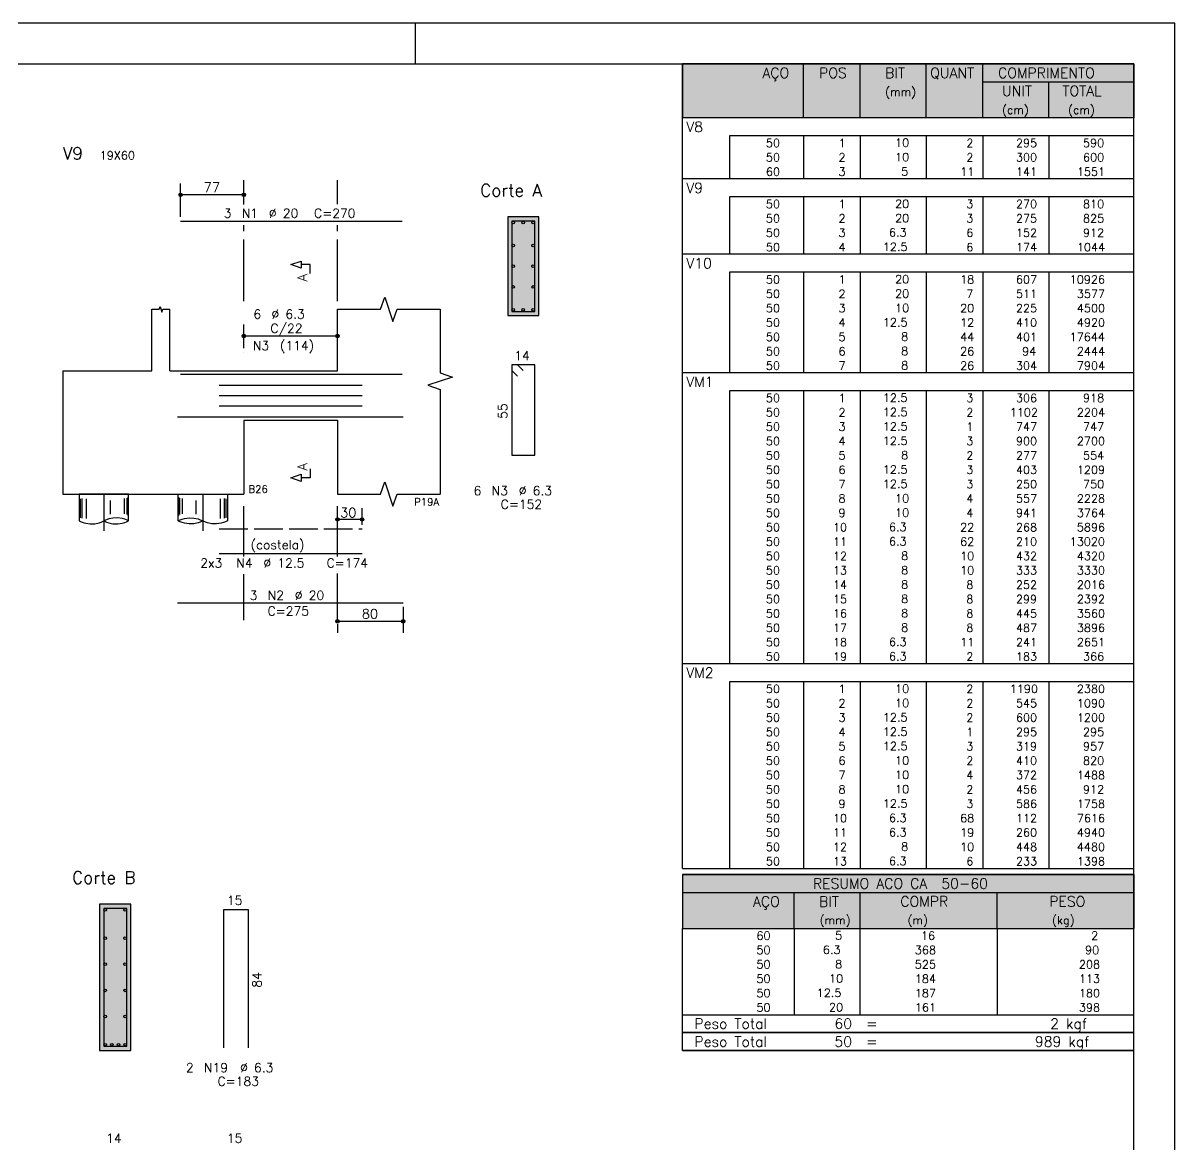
# Model space of a CAD drawing. Extents: x 0 to 84.1, y 0 to 59.4.
# Drawn here: x 56.04 to 84.1, y 32.07 to 59.4 of the extents above; entities that cross this region are included whole.
import ezdxf

# ---------------------------------------------------------------- set-up
doc = ezdxf.new("R2010")
doc.units = 0
doc.header["$MEASUREMENT"] = 0
doc.linetypes.add('ESTILO_TQS_0001', pattern=[0.85, 0.7, -0.15])
doc.linetypes.add('ESTILO_TQS_0003', pattern=[2.05, 1.5, -0.2, 0.15, -0.2])
for name, color, linetype in [('1', 1, 'CONTINUOUS'), ('18', 4, 'CONTINUOUS'), ('2', 2, 'CONTINUOUS'), ('25', 1, 'CONTINUOUS'), ('26', 3, 'CONTINUOUS'), ('3', 3, 'CONTINUOUS'), ('51', 7, 'CONTINUOUS'), ('57', 7, 'CONTINUOUS'), ('6', 6, 'CONTINUOUS')]:
    doc.layers.add(name, color=color, linetype=linetype)
doc.styles.get("Standard").update_dxf_attribs({"font": 'ROMANS.SHX'})

msp = doc.modelspace()

# ---------------------------------------------------------------- linework, layer by layer
at = {"layer": '1', "linetype": 'Continuous'}
for points in [[(72.1, 58.402502), (83.1, 58.402502), (83.1, 57.090002), (72.1, 57.090002), (72.1, 58.402502)], [(72.1, 37.340006), (83.1, 37.340006), (83.1, 38.652506), (72.1, 38.652506), (72.1, 37.340006)]]:
    msp.add_lwpolyline(points, dxfattribs=at)
for points in [[(72.1, 58.402502), (83.1, 58.402502), (83.1, 57.090002)], [(72.1, 58.402502), (83.1, 57.090002), (72.1, 57.090002)], [(72.1, 58.402502), (72.1, 57.090002), (72.1, 58.402502)], [(72.1, 37.340006), (83.1, 37.340006), (83.1, 38.652506)], [(72.1, 37.340006), (83.1, 38.652506), (72.1, 38.652506)], [(72.1, 37.340006), (72.1, 38.652506), (72.1, 37.340006)]]:
    msp.add_solid(points, dxfattribs=at)
at = {"layer": '18', "linetype": 'ESTILO_TQS_0003'}
for p, q in [((61.41677, 54.977185), (61.41677, 55.57517)), ((63.69777, 54.989876), (63.69777, 55.57517)), ((61.41677, 52.62517), (61.41677, 54.52217)), ((63.69777, 52.62517), (63.69777, 54.52217)), ((58.00677, 47.92517), (58.00677, 47.02517)), ((60.41677, 47.92517), (60.41677, 47.02517)), ((61.41677, 46.399626), (61.41677, 47.62517)), ((63.69777, 46.399626), (63.69777, 47.62517)), ((61.41677, 44.85145), (61.41677, 45.969111)), ((63.69777, 44.85145), (63.69777, 45.992226))]:
    msp.add_line(p, q, dxfattribs=at)
at = {"layer": '18', "linetype": 'Continuous'}
for p, q in [((59.87677, 54.67517), (59.87677, 55.4921)), ((61.41677, 55.2141), (59.87677, 55.2141)), ((61.41677, 55.2141), (61.41677, 55.2141)), ((59.87677, 54.57517), (59.87677, 54.57517)), ((61.41677, 51.47517), (61.41677, 52.05317)), ((61.41677, 51.77517), (63.69777, 51.77517)), ((59.87677, 50.84517), (65.27677, 50.84517)), ((60.81677, 50.57787), (64.29717, 50.57787)), ((60.81677, 50.32517), (64.29717, 50.32517)), ((60.81677, 50.07247), (64.29717, 50.07247)), ((59.79677, 49.80517), (65.29677, 49.80517)), ((64.29717, 47.17517), (64.29717, 47.583742)), ((64.29717, 47.305742), (63.69777, 47.305742)), ((63.69777, 47.305742), (63.69777, 47.305742)), ((64.29717, 47.07517), (64.29717, 47.07517)), ((65.29677, 45.27517), (65.29677, 45.27517)), ((65.29677, 45.17517), (65.29677, 44.546035)), ((63.69777, 44.85145), (63.69777, 44.85145)), ((63.69777, 44.824035), (65.29677, 44.824035)), ((63.69777, 44.75145), (63.69777, 44.546035))]:
    msp.add_line(p, q, dxfattribs=at)
for points in [[(67.943845, 54.57517), (67.943845, 52.37517), (68.503845, 52.37517), (68.503845, 54.57517), (67.943845, 54.57517)], [(58.00244, 37.83065), (58.00244, 34.47065), (58.56244, 34.47065), (58.56244, 37.83065), (58.00244, 37.83065)]]:
    msp.add_lwpolyline(points, dxfattribs=at)
for centre, radius in [((59.87677, 55.2141), 0.041625), ((59.87677, 55.2141), 0.02075), ((61.41677, 55.2141), 0.041625), ((61.41677, 55.2141), 0.02075), ((61.41677, 51.77517), 0.041625), ((61.41677, 51.77517), 0.02075), ((63.69777, 51.77517), 0.041625), ((63.69777, 51.77517), 0.02075), ((63.69777, 47.305742), 0.041625), ((63.69777, 47.305742), 0.02075), ((64.29717, 47.305742), 0.041625), ((64.29717, 47.305742), 0.02075), ((63.69777, 44.824035), 0.041625), ((63.69777, 44.824035), 0.02075), ((65.29677, 44.824035), 0.041625), ((65.29677, 44.824035), 0.02075)]:
    msp.add_circle(centre, radius, dxfattribs=at)
at = {"layer": '2', "linetype": 'Continuous'}
for p, q in [((84.1, 59.4), (0, 59.4)), ((65.6, 58.4), (65.6, 59.4)), ((84.1, 0), (84.1, 59.4)), ((72.1, 58.402502), (72.1, 57.090002)), ((83.1, 58.402502), (72.1, 58.402502)), ((75.05, 57.090002), (75.05, 58.402502)), ((76.43, 57.090002), (76.43, 58.402502)), ((78.04, 57.090002), (78.04, 58.402502)), ((79.42, 57.090002), (79.42, 58.402502)), ((83.1, 57.090002), (83.1, 58.402502)), ((79.42, 57.965002), (83.1, 57.965002)), ((81.03, 57.090002), (81.03, 57.965002)), ((83.1, 57.090002), (72.1, 57.090002)), ((72.1, 56.652502), (72.1, 57.090002)), ((83.1, 57.090002), (72.1, 57.090002)), ((83.1, 56.652502), (83.1, 57.090002)), ((72.1, 56.302502), (72.1, 56.652502)), ((83.1, 56.652502), (73.25, 56.652502)), ((73.25, 56.652502), (73.25, 56.302502)), ((75.05, 56.652502), (75.05, 56.302502)), ((76.43, 56.652502), (76.43, 56.302502)), ((78.04, 56.652502), (78.04, 56.302502)), ((79.42, 56.652502), (79.42, 56.302502)), ((81.03, 56.652502), (81.03, 56.302502)), ((83.1, 56.302502), (83.1, 56.652502)), ((72.1, 55.952502), (72.1, 56.302502)), ((73.25, 56.302502), (73.25, 55.952502)), ((75.05, 56.302502), (75.05, 55.952502)), ((76.43, 56.302502), (76.43, 55.952502)), ((78.04, 56.302502), (78.04, 55.952502)), ((79.42, 56.302502), (79.42, 55.952502)), ((81.03, 56.302502), (81.03, 55.952502)), ((83.1, 55.952502), (83.1, 56.302502)), ((72.1, 55.602502), (72.1, 55.952502)), ((73.25, 55.952502), (73.25, 55.602502)), ((75.05, 55.952502), (75.05, 55.602502)), ((76.43, 55.952502), (76.43, 55.602502)), ((78.04, 55.952502), (78.04, 55.602502)), ((79.42, 55.952502), (79.42, 55.602502)), ((81.03, 55.952502), (81.03, 55.602502)), ((83.1, 55.602502), (83.1, 55.952502)), ((72.1, 55.165002), (72.1, 55.602502)), ((83.1, 55.602502), (72.1, 55.602502)), ((83.1, 55.165002), (83.1, 55.602502)), ((72.1, 54.815002), (72.1, 55.165002)), ((83.1, 55.165002), (73.25, 55.165002)), ((73.25, 55.165002), (73.25, 54.815002)), ((75.05, 55.165002), (75.05, 54.815002)), ((76.43, 55.165002), (76.43, 54.815002)), ((78.04, 55.165002), (78.04, 54.815002)), ((79.42, 55.165002), (79.42, 54.815002)), ((81.03, 55.165002), (81.03, 54.815002)), ((83.1, 54.815002), (83.1, 55.165002)), ((72.1, 54.465003), (72.1, 54.815002)), ((73.25, 54.815002), (73.25, 54.465003)), ((75.05, 54.815002), (75.05, 54.465003)), ((76.43, 54.815002), (76.43, 54.465003)), ((78.04, 54.815002), (78.04, 54.465003)), ((79.42, 54.815002), (79.42, 54.465003)), ((81.03, 54.815002), (81.03, 54.465003)), ((83.1, 54.465003), (83.1, 54.815002)), ((72.1, 54.115003), (72.1, 54.465003)), ((73.25, 54.465003), (73.25, 54.115003)), ((75.05, 54.465003), (75.05, 54.115003)), ((76.43, 54.465003), (76.43, 54.115003)), ((78.04, 54.465003), (78.04, 54.115003)), ((79.42, 54.465003), (79.42, 54.115003)), ((81.03, 54.465003), (81.03, 54.115003)), ((83.1, 54.115003), (83.1, 54.465003)), ((72.1, 53.765003), (72.1, 54.115003)), ((73.25, 54.115003), (73.25, 53.765003)), ((75.05, 54.115003), (75.05, 53.765003)), ((76.43, 54.115003), (76.43, 53.765003)), ((78.04, 54.115003), (78.04, 53.765003)), ((79.42, 54.115003), (79.42, 53.765003)), ((81.03, 54.115003), (81.03, 53.765003)), ((83.1, 53.765003), (83.1, 54.115003)), ((72.1, 53.327503), (72.1, 53.765003)), ((83.1, 53.765003), (72.1, 53.765003)), ((83.1, 53.327503), (83.1, 53.765003)), ((72.1, 52.977503), (72.1, 53.327503)), ((83.1, 53.327503), (73.25, 53.327503)), ((73.25, 53.327503), (73.25, 52.977503)), ((75.05, 53.327503), (75.05, 52.977503)), ((76.43, 53.327503), (76.43, 52.977503)), ((78.04, 53.327503), (78.04, 52.977503)), ((79.42, 53.327503), (79.42, 52.977503)), ((81.03, 53.327503), (81.03, 52.977503)), ((83.1, 52.977503), (83.1, 53.327503)), ((72.1, 52.627503), (72.1, 52.977503)), ((73.25, 52.977503), (73.25, 52.627503)), ((75.05, 52.977503), (75.05, 52.627503)), ((76.43, 52.977503), (76.43, 52.627503)), ((78.04, 52.977503), (78.04, 52.627503)), ((79.42, 52.977503), (79.42, 52.627503)), ((81.03, 52.977503), (81.03, 52.627503)), ((83.1, 52.627503), (83.1, 52.977503)), ((72.1, 52.277503), (72.1, 52.627503)), ((73.25, 52.627503), (73.25, 52.277503)), ((75.05, 52.627503), (75.05, 52.277503)), ((76.43, 52.627503), (76.43, 52.277503)), ((78.04, 52.627503), (78.04, 52.277503)), ((79.42, 52.627503), (79.42, 52.277503)), ((81.03, 52.627503), (81.03, 52.277503)), ((83.1, 52.277503), (83.1, 52.627503)), ((72.1, 51.927503), (72.1, 52.277503)), ((73.25, 52.277503), (73.25, 51.927503)), ((75.05, 52.277503), (75.05, 51.927503)), ((76.43, 52.277503), (76.43, 51.927503)), ((78.04, 52.277503), (78.04, 51.927503)), ((79.42, 52.277503), (79.42, 51.927503)), ((81.03, 52.277503), (81.03, 51.927503)), ((83.1, 51.927503), (83.1, 52.277503)), ((72.1, 51.577503), (72.1, 51.927503)), ((73.25, 51.927503), (73.25, 51.577503)), ((75.05, 51.927503), (75.05, 51.577503)), ((76.43, 51.927503), (76.43, 51.577503)), ((78.04, 51.927503), (78.04, 51.577503)), ((79.42, 51.927503), (79.42, 51.577503)), ((81.03, 51.927503), (81.03, 51.577503)), ((83.1, 51.577503), (83.1, 51.927503)), ((72.1, 51.227503), (72.1, 51.577503)), ((73.25, 51.577503), (73.25, 51.227503)), ((75.05, 51.577503), (75.05, 51.227503)), ((76.43, 51.577503), (76.43, 51.227503)), ((78.04, 51.577503), (78.04, 51.227503)), ((79.42, 51.577503), (79.42, 51.227503)), ((81.03, 51.577503), (81.03, 51.227503)), ((83.1, 51.227503), (83.1, 51.577503)), ((72.1, 50.877503), (72.1, 51.227503)), ((73.25, 51.227503), (73.25, 50.877503)), ((75.05, 51.227503), (75.05, 50.877503)), ((76.43, 51.227503), (76.43, 50.877503)), ((78.04, 51.227503), (78.04, 50.877503)), ((79.42, 51.227503), (79.42, 50.877503)), ((81.03, 51.227503), (81.03, 50.877503)), ((83.1, 50.877503), (83.1, 51.227503)), ((72.1, 50.440003), (72.1, 50.877503)), ((83.1, 50.877503), (72.1, 50.877503)), ((83.1, 50.440003), (83.1, 50.877503)), ((72.1, 50.090004), (72.1, 50.440003)), ((83.1, 50.440003), (73.25, 50.440003)), ((73.25, 50.440003), (73.25, 50.090004)), ((75.05, 50.440003), (75.05, 50.090004)), ((76.43, 50.440003), (76.43, 50.090004)), ((78.04, 50.440003), (78.04, 50.090004)), ((79.42, 50.440003), (79.42, 50.090004)), ((81.03, 50.440003), (81.03, 50.090004)), ((83.1, 50.090004), (83.1, 50.440003)), ((72.1, 49.740004), (72.1, 50.090004)), ((73.25, 50.090004), (73.25, 49.740004)), ((75.05, 50.090004), (75.05, 49.740004)), ((76.43, 50.090004), (76.43, 49.740004)), ((78.04, 50.090004), (78.04, 49.740004)), ((79.42, 50.090004), (79.42, 49.740004)), ((81.03, 50.090004), (81.03, 49.740004)), ((83.1, 49.740004), (83.1, 50.090004)), ((72.1, 49.390004), (72.1, 49.740004)), ((73.25, 49.740004), (73.25, 49.390004)), ((75.05, 49.740004), (75.05, 49.390004)), ((76.43, 49.740004), (76.43, 49.390004)), ((78.04, 49.740004), (78.04, 49.390004)), ((79.42, 49.740004), (79.42, 49.390004)), ((81.03, 49.740004), (81.03, 49.390004)), ((83.1, 49.390004), (83.1, 49.740004)), ((72.1, 49.040004), (72.1, 49.390004)), ((73.25, 49.390004), (73.25, 49.040004)), ((75.05, 49.390004), (75.05, 49.040004)), ((76.43, 49.390004), (76.43, 49.040004)), ((78.04, 49.390004), (78.04, 49.040004)), ((79.42, 49.390004), (79.42, 49.040004)), ((81.03, 49.390004), (81.03, 49.040004)), ((83.1, 49.040004), (83.1, 49.390004)), ((72.1, 48.690004), (72.1, 49.040004)), ((73.25, 49.040004), (73.25, 48.690004)), ((75.05, 49.040004), (75.05, 48.690004)), ((76.43, 49.040004), (76.43, 48.690004)), ((78.04, 49.040004), (78.04, 48.690004)), ((79.42, 49.040004), (79.42, 48.690004)), ((81.03, 49.040004), (81.03, 48.690004)), ((83.1, 48.690004), (83.1, 49.040004)), ((72.1, 48.340004), (72.1, 48.690004)), ((73.25, 48.690004), (73.25, 48.340004)), ((75.05, 48.690004), (75.05, 48.340004)), ((76.43, 48.690004), (76.43, 48.340004)), ((78.04, 48.690004), (78.04, 48.340004)), ((79.42, 48.690004), (79.42, 48.340004)), ((81.03, 48.690004), (81.03, 48.340004)), ((83.1, 48.340004), (83.1, 48.690004)), ((72.1, 47.990004), (72.1, 48.340004)), ((73.25, 48.340004), (73.25, 47.990004)), ((75.05, 48.340004), (75.05, 47.990004)), ((76.43, 48.340004), (76.43, 47.990004)), ((78.04, 48.340004), (78.04, 47.990004)), ((79.42, 48.340004), (79.42, 47.990004)), ((81.03, 48.340004), (81.03, 47.990004)), ((83.1, 47.990004), (83.1, 48.340004)), ((72.1, 47.640004), (72.1, 47.990004)), ((73.25, 47.990004), (73.25, 47.640004)), ((75.05, 47.990004), (75.05, 47.640004)), ((76.43, 47.990004), (76.43, 47.640004)), ((78.04, 47.990004), (78.04, 47.640004)), ((79.42, 47.990004), (79.42, 47.640004)), ((81.03, 47.990004), (81.03, 47.640004)), ((83.1, 47.640004), (83.1, 47.990004)), ((72.1, 47.290004), (72.1, 47.640004)), ((73.25, 47.640004), (73.25, 47.290004)), ((75.05, 47.640004), (75.05, 47.290004)), ((76.43, 47.640004), (76.43, 47.290004)), ((78.04, 47.640004), (78.04, 47.290004)), ((79.42, 47.640004), (79.42, 47.290004)), ((81.03, 47.640004), (81.03, 47.290004)), ((83.1, 47.290004), (83.1, 47.640004)), ((72.1, 46.940004), (72.1, 47.290004)), ((73.25, 47.290004), (73.25, 46.940004)), ((75.05, 47.290004), (75.05, 46.940004)), ((76.43, 47.290004), (76.43, 46.940004)), ((78.04, 47.290004), (78.04, 46.940004)), ((79.42, 47.290004), (79.42, 46.940004)), ((81.03, 47.290004), (81.03, 46.940004)), ((83.1, 46.940004), (83.1, 47.290004)), ((72.1, 46.590004), (72.1, 46.940004)), ((73.25, 46.940004), (73.25, 46.590004)), ((75.05, 46.940004), (75.05, 46.590004)), ((76.43, 46.940004), (76.43, 46.590004)), ((78.04, 46.940004), (78.04, 46.590004)), ((79.42, 46.940004), (79.42, 46.590004)), ((81.03, 46.940004), (81.03, 46.590004)), ((83.1, 46.590004), (83.1, 46.940004)), ((72.1, 46.240005), (72.1, 46.590004)), ((73.25, 46.590004), (73.25, 46.240005)), ((75.05, 46.590004), (75.05, 46.240005)), ((76.43, 46.590004), (76.43, 46.240005)), ((78.04, 46.590004), (78.04, 46.240005)), ((79.42, 46.590004), (79.42, 46.240005)), ((81.03, 46.590004), (81.03, 46.240005)), ((83.1, 46.240005), (83.1, 46.590004)), ((72.1, 45.890005), (72.1, 46.240005)), ((73.25, 46.240005), (73.25, 45.890005)), ((75.05, 46.240005), (75.05, 45.890005)), ((76.43, 46.240005), (76.43, 45.890005)), ((78.04, 46.240005), (78.04, 45.890005)), ((79.42, 46.240005), (79.42, 45.890005)), ((81.03, 46.240005), (81.03, 45.890005)), ((83.1, 45.890005), (83.1, 46.240005)), ((72.1, 45.540005), (72.1, 45.890005)), ((73.25, 45.890005), (73.25, 45.540005)), ((75.05, 45.890005), (75.05, 45.540005)), ((76.43, 45.890005), (76.43, 45.540005)), ((78.04, 45.890005), (78.04, 45.540005)), ((79.42, 45.890005), (79.42, 45.540005)), ((81.03, 45.890005), (81.03, 45.540005)), ((83.1, 45.540005), (83.1, 45.890005)), ((72.1, 45.190005), (72.1, 45.540005)), ((73.25, 45.540005), (73.25, 45.190005)), ((75.05, 45.540005), (75.05, 45.190005)), ((76.43, 45.540005), (76.43, 45.190005)), ((78.04, 45.540005), (78.04, 45.190005)), ((79.42, 45.540005), (79.42, 45.190005)), ((81.03, 45.540005), (81.03, 45.190005)), ((83.1, 45.190005), (83.1, 45.540005)), ((72.1, 44.840005), (72.1, 45.190005)), ((73.25, 45.190005), (73.25, 44.840005)), ((75.05, 45.190005), (75.05, 44.840005)), ((76.43, 45.190005), (76.43, 44.840005)), ((78.04, 45.190005), (78.04, 44.840005)), ((79.42, 45.190005), (79.42, 44.840005)), ((81.03, 45.190005), (81.03, 44.840005)), ((83.1, 44.840005), (83.1, 45.190005)), ((72.1, 44.490005), (72.1, 44.840005)), ((73.25, 44.840005), (73.25, 44.490005)), ((75.05, 44.840005), (75.05, 44.490005)), ((76.43, 44.840005), (76.43, 44.490005)), ((78.04, 44.840005), (78.04, 44.490005)), ((79.42, 44.840005), (79.42, 44.490005)), ((81.03, 44.840005), (81.03, 44.490005)), ((83.1, 44.490005), (83.1, 44.840005)), ((72.1, 44.140005), (72.1, 44.490005)), ((73.25, 44.490005), (73.25, 44.140005)), ((75.05, 44.490005), (75.05, 44.140005)), ((76.43, 44.490005), (76.43, 44.140005)), ((78.04, 44.490005), (78.04, 44.140005)), ((79.42, 44.490005), (79.42, 44.140005)), ((81.03, 44.490005), (81.03, 44.140005)), ((83.1, 44.140005), (83.1, 44.490005)), ((72.1, 43.790005), (72.1, 44.140005)), ((73.25, 44.140005), (73.25, 43.790005)), ((75.05, 44.140005), (75.05, 43.790005)), ((76.43, 44.140005), (76.43, 43.790005)), ((78.04, 44.140005), (78.04, 43.790005)), ((79.42, 44.140005), (79.42, 43.790005)), ((81.03, 44.140005), (81.03, 43.790005)), ((83.1, 43.790005), (83.1, 44.140005)), ((72.1, 43.352505), (72.1, 43.790005)), ((83.1, 43.790005), (72.1, 43.790005)), ((83.1, 43.352505), (83.1, 43.790005)), ((72.1, 43.002505), (72.1, 43.352505)), ((83.1, 43.352505), (73.25, 43.352505)), ((73.25, 43.352505), (73.25, 43.002505)), ((75.05, 43.352505), (75.05, 43.002505)), ((76.43, 43.352505), (76.43, 43.002505)), ((78.04, 43.352505), (78.04, 43.002505)), ((79.42, 43.352505), (79.42, 43.002505)), ((81.03, 43.352505), (81.03, 43.002505)), ((83.1, 43.002505), (83.1, 43.352505)), ((72.1, 42.652505), (72.1, 43.002505)), ((73.25, 43.002505), (73.25, 42.652505)), ((75.05, 43.002505), (75.05, 42.652505)), ((76.43, 43.002505), (76.43, 42.652505)), ((78.04, 43.002505), (78.04, 42.652505)), ((79.42, 43.002505), (79.42, 42.652505)), ((81.03, 43.002505), (81.03, 42.652505)), ((83.1, 42.652505), (83.1, 43.002505)), ((72.1, 42.302506), (72.1, 42.652505)), ((73.25, 42.652505), (73.25, 42.302506)), ((75.05, 42.652505), (75.05, 42.302506)), ((76.43, 42.652505), (76.43, 42.302506)), ((78.04, 42.652505), (78.04, 42.302506)), ((79.42, 42.652505), (79.42, 42.302506)), ((81.03, 42.652505), (81.03, 42.302506)), ((83.1, 42.302506), (83.1, 42.652505)), ((72.1, 41.952506), (72.1, 42.302506)), ((73.25, 42.302506), (73.25, 41.952506)), ((75.05, 42.302506), (75.05, 41.952506)), ((76.43, 42.302506), (76.43, 41.952506)), ((78.04, 42.302506), (78.04, 41.952506)), ((79.42, 42.302506), (79.42, 41.952506)), ((81.03, 42.302506), (81.03, 41.952506)), ((83.1, 41.952506), (83.1, 42.302506)), ((72.1, 41.602506), (72.1, 41.952506)), ((73.25, 41.952506), (73.25, 41.602506)), ((75.05, 41.952506), (75.05, 41.602506)), ((76.43, 41.952506), (76.43, 41.602506)), ((78.04, 41.952506), (78.04, 41.602506)), ((79.42, 41.952506), (79.42, 41.602506)), ((81.03, 41.952506), (81.03, 41.602506)), ((83.1, 41.602506), (83.1, 41.952506)), ((72.1, 41.252506), (72.1, 41.602506)), ((73.25, 41.602506), (73.25, 41.252506)), ((75.05, 41.602506), (75.05, 41.252506)), ((76.43, 41.602506), (76.43, 41.252506)), ((78.04, 41.602506), (78.04, 41.252506)), ((79.42, 41.602506), (79.42, 41.252506)), ((81.03, 41.602506), (81.03, 41.252506)), ((83.1, 41.252506), (83.1, 41.602506)), ((72.1, 40.902506), (72.1, 41.252506)), ((73.25, 41.252506), (73.25, 40.902506)), ((75.05, 41.252506), (75.05, 40.902506)), ((76.43, 41.252506), (76.43, 40.902506)), ((78.04, 41.252506), (78.04, 40.902506)), ((79.42, 41.252506), (79.42, 40.902506)), ((81.03, 41.252506), (81.03, 40.902506)), ((83.1, 40.902506), (83.1, 41.252506)), ((72.1, 40.552506), (72.1, 40.902506)), ((73.25, 40.902506), (73.25, 40.552506)), ((75.05, 40.902506), (75.05, 40.552506)), ((76.43, 40.902506), (76.43, 40.552506)), ((78.04, 40.902506), (78.04, 40.552506)), ((79.42, 40.902506), (79.42, 40.552506)), ((81.03, 40.902506), (81.03, 40.552506)), ((83.1, 40.552506), (83.1, 40.902506)), ((72.1, 40.202506), (72.1, 40.552506)), ((73.25, 40.552506), (73.25, 40.202506)), ((75.05, 40.552506), (75.05, 40.202506)), ((76.43, 40.552506), (76.43, 40.202506)), ((78.04, 40.552506), (78.04, 40.202506)), ((79.42, 40.552506), (79.42, 40.202506)), ((81.03, 40.552506), (81.03, 40.202506)), ((83.1, 40.202506), (83.1, 40.552506)), ((72.1, 39.852506), (72.1, 40.202506)), ((73.25, 40.202506), (73.25, 39.852506)), ((75.05, 40.202506), (75.05, 39.852506)), ((76.43, 40.202506), (76.43, 39.852506)), ((78.04, 40.202506), (78.04, 39.852506)), ((79.42, 40.202506), (79.42, 39.852506)), ((81.03, 40.202506), (81.03, 39.852506)), ((83.1, 39.852506), (83.1, 40.202506)), ((72.1, 39.502506), (72.1, 39.852506)), ((73.25, 39.852506), (73.25, 39.502506)), ((75.05, 39.852506), (75.05, 39.502506)), ((76.43, 39.852506), (76.43, 39.502506)), ((78.04, 39.852506), (78.04, 39.502506)), ((79.42, 39.852506), (79.42, 39.502506)), ((81.03, 39.852506), (81.03, 39.502506)), ((83.1, 39.502506), (83.1, 39.852506)), ((72.1, 39.152506), (72.1, 39.502506)), ((73.25, 39.502506), (73.25, 39.152506)), ((75.05, 39.502506), (75.05, 39.152506)), ((76.43, 39.502506), (76.43, 39.152506)), ((78.04, 39.502506), (78.04, 39.152506)), ((79.42, 39.502506), (79.42, 39.152506)), ((81.03, 39.502506), (81.03, 39.152506)), ((83.1, 39.152506), (83.1, 39.502506)), ((72.1, 38.802506), (72.1, 39.152506)), ((73.25, 39.152506), (73.25, 38.802506)), ((75.05, 39.152506), (75.05, 38.802506)), ((76.43, 39.152506), (76.43, 38.802506)), ((78.04, 39.152506), (78.04, 38.802506)), ((79.42, 39.152506), (79.42, 38.802506)), ((81.03, 39.152506), (81.03, 38.802506)), ((83.1, 38.802506), (83.1, 39.152506)), ((72.1, 38.802506), (83.1, 38.802506)), ((72.1, 38.652506), (72.1, 37.340006)), ((72.1, 38.652506), (83.1, 38.652506)), ((83.1, 38.652506), (83.1, 37.340006)), ((72.1, 38.215006), (83.1, 38.215006)), ((74.82, 37.340006), (74.82, 38.215006)), ((76.43, 37.340006), (76.43, 38.215006)), ((79.765, 37.340006), (79.765, 38.215006)), ((72.1, 37.340006), (83.1, 37.340006)), ((72.1, 36.990006), (72.1, 37.340006)), ((74.82, 37.340006), (74.82, 36.990007)), ((76.43, 36.990006), (76.43, 37.340006)), ((79.765, 37.340006), (79.765, 36.990006)), ((83.1, 36.990006), (83.1, 37.340006)), ((72.1, 36.640006), (72.1, 36.990006)), ((74.82, 36.990006), (74.82, 36.640006)), ((76.43, 36.640006), (76.43, 36.990006)), ((79.765, 36.990006), (79.765, 36.640006)), ((83.1, 36.640006), (83.1, 36.990006)), ((72.1, 36.290005), (72.1, 36.640006)), ((74.82, 36.640006), (74.82, 36.290006)), ((76.43, 36.290005), (76.43, 36.640006)), ((79.765, 36.640006), (79.765, 36.290005)), ((83.1, 36.290005), (83.1, 36.640006)), ((72.1, 35.940005), (72.1, 36.290005)), ((74.82, 36.290005), (74.82, 35.940005)), ((76.43, 35.940005), (76.43, 36.290005)), ((79.765, 36.290005), (79.765, 35.940005)), ((83.1, 35.940005), (83.1, 36.290005)), ((72.1, 35.590005), (72.1, 35.940005)), ((74.82, 35.940005), (74.82, 35.590005)), ((76.43, 35.590005), (76.43, 35.940005)), ((79.765, 35.940005), (79.765, 35.590005)), ((83.1, 35.590005), (83.1, 35.940005)), ((72.1, 35.240004), (72.1, 35.590005)), ((74.82, 35.590005), (74.82, 35.240005)), ((76.43, 35.240004), (76.43, 35.590005)), ((79.765, 35.590005), (79.765, 35.240004)), ((83.1, 35.240004), (83.1, 35.590005)), ((72.1, 35.240004), (83.1, 35.240004)), ((72.1, 34.802504), (72.1, 35.240004)), ((72.1, 35.240004), (83.1, 35.240004)), ((83.1, 34.802504), (83.1, 35.240004)), ((83.1, 34.802504), (72.1, 34.802504)), ((72.1, 34.365004), (72.1, 34.802504)), ((72.1, 34.802504), (83.1, 34.802504)), ((83.1, 34.365004), (83.1, 34.802504)), ((83.1, 34.365004), (72.1, 34.365004)), ((72.1, 34.365004), (83.1, 34.365004))]:
    msp.add_line(p, q, dxfattribs=at)
for centre in [(67.980845, 54.53817), (68.223845, 54.53817), (68.466845, 54.53817), (67.980845, 53.98057), (68.466845, 53.98057), (67.980845, 53.47517), (68.466845, 53.47517), (67.980845, 52.96977), (68.466845, 52.96977), (67.980845, 52.41217), (68.223845, 52.41217), (68.466845, 52.41217), (58.03944, 37.79365), (58.52544, 37.79365), (58.03944, 37.10513), (58.52544, 37.10513), (58.03944, 36.46881), (58.52544, 36.46881), (58.03944, 35.83249), (58.52544, 35.83249), (58.03944, 35.19617), (58.52544, 35.19617), (58.03944, 34.50765), (58.20144, 34.50765), (58.36344, 34.50765), (58.52544, 34.50765)]:
    msp.add_circle(centre, 0.032, dxfattribs=at)
at = {"layer": '25', "linetype": 'Continuous'}
for p, q in [((63.69777, 51.77517), (63.69777, 51.77517)), ((61.41677, 51.37517), (61.41677, 51.37517))]:
    msp.add_line(p, q, dxfattribs=at)
at = {"layer": '26', "linetype": 'Continuous'}
for p, q in [((59.87677, 54.57517), (65.27677, 54.57517)), ((68.083845, 51.07517), (67.943845, 51.07517)), ((67.943845, 51.07517), (67.943845, 48.87517)), ((68.503845, 51.07517), (67.943845, 51.07517)), ((67.943845, 51.07517), (67.943845, 50.93517)), ((68.223845, 50.93517), (68.083845, 51.07517)), ((68.503845, 48.87517), (68.503845, 51.07517)), ((67.943845, 50.93517), (68.083845, 50.79517)), ((67.943845, 48.87517), (68.503845, 48.87517)), ((60.81677, 46.47517), (64.29717, 46.47517)), ((59.79677, 45.27517), (65.29677, 45.27517)), ((60.932382, 34.43365), (60.932382, 37.80625)), ((60.932382, 37.80625), (61.517582, 37.80625)), ((61.517582, 37.80625), (61.517582, 34.43365))]:
    msp.add_line(p, q, dxfattribs=at)
at = {"layer": '26', "linetype": 'ESTILO_TQS_0001'}
msp.add_line((60.81677, 47.07517), (64.29717, 47.07517), dxfattribs=at)
at = {"layer": '3', "linetype": 'Continuous'}
for p, q in [((83.1, 58.4), (2.499999, 58.4)), ((83.1, 1), (83.1, 58.4))]:
    msp.add_line(p, q, dxfattribs=at)
at = {"layer": '51', "linetype": 'Continuous'}
for p, q in [((68.603845, 54.67517), (67.843845, 54.67517)), ((67.843845, 54.67517), (67.843845, 52.27517)), ((68.603845, 52.27517), (68.603845, 54.67517)), ((59.17677, 50.92517), (59.17677, 52.42517)), ((59.61677, 50.92517), (59.61677, 52.42517)), ((63.69777, 50.92517), (63.69777, 52.42517)), ((67.843845, 52.27517), (68.603845, 52.27517)), ((57.00677, 50.92517), (57.00677, 49.72517)), ((57.00677, 50.92517), (59.17677, 50.92517)), ((59.61677, 50.92517), (61.41677, 50.92517)), ((61.41677, 50.92517), (63.69777, 50.92517)), ((57.00677, 49.72517), (57.00677, 47.92517)), ((61.41677, 49.72517), (63.69777, 49.72517)), ((61.41677, 49.72517), (61.41677, 47.92517)), ((63.69777, 49.72517), (63.69777, 47.92517)), ((57.00677, 47.92517), (61.41677, 47.92517)), ((58.60677, 47.92517), (57.40677, 47.92517)), ((57.40677, 47.92517), (57.40677, 47.270229)), ((57.435035, 47.344158), (57.435035, 47.805126)), ((57.4752, 47.338315), (57.4752, 47.814422)), ((57.579628, 47.332474), (57.579629, 47.811324)), ((58.170053, 47.431789), (58.170052, 47.767933)), ((58.505569, 47.443473), (58.505569, 47.814422)), ((58.570204, 47.425947), (58.570204, 47.820621)), ((58.594085, 47.402577), (58.594085, 47.848515)), ((58.60677, 47.270229), (58.60677, 47.92517)), ((59.81677, 47.270229), (59.81677, 47.92517)), ((59.81677, 47.92517), (61.01677, 47.92517)), ((59.829455, 47.402577), (59.829455, 47.848515)), ((59.853336, 47.425947), (59.853336, 47.820621)), ((59.917971, 47.443473), (59.917971, 47.814422)), ((60.253487, 47.431789), (60.253488, 47.767933)), ((60.843912, 47.332474), (60.843911, 47.811324)), ((60.94834, 47.338315), (60.94834, 47.814422)), ((60.988505, 47.344158), (60.988505, 47.805126)), ((61.01677, 47.92517), (61.01677, 47.270229)), ((58.66244, 37.93065), (57.90244, 37.93065)), ((57.90244, 37.93065), (57.90244, 34.37065)), ((58.66244, 34.37065), (58.66244, 37.93065)), ((57.90244, 34.37065), (58.66244, 34.37065))]:
    msp.add_line(p, q, dxfattribs=at)
for points in [[(68.603845, 52.27517), (68.603845, 54.67517), (67.843845, 54.67517), (67.843845, 52.27517), (68.603845, 52.27517)], [(63.03237, 53.29517), (63.03237, 53.514401), (62.813139, 53.514401), (62.813139, 53.426708), (62.55737, 53.514401), (62.813139, 53.602093), (62.813139, 53.514401)], [(59.17677, 52.42517), (59.35277, 52.42517), (59.37477, 52.49117), (59.41877, 52.35917), (59.44077, 52.42517), (59.61677, 52.42517)], [(63.69777, 52.42517), (64.74777, 52.42517), (64.84777, 52.72517), (65.04777, 52.12517), (65.14777, 52.42517), (66.19777, 52.42517)], [(66.19777, 52.42517), (66.19777, 50.87517), (66.49777, 50.77517), (65.89777, 50.57517), (66.19777, 50.47517), (66.19777, 47.92517)], [(63.03237, 48.54017), (63.03237, 48.320939), (62.813139, 48.320939), (62.813139, 48.233247), (62.55737, 48.320939), (62.813139, 48.408632), (62.813139, 48.320939)], [(63.69777, 47.92517), (64.74777, 47.92517), (64.84777, 48.22517), (65.04777, 47.62517), (65.14777, 47.92517), (66.19777, 47.92517)], [(57.40677, 47.270229), (57.453705, 47.248216), (57.499594, 47.230885), (57.563567, 47.213008), (57.670334, 47.1981), (57.787788, 47.202136), (57.890313, 47.223458), (57.940066, 47.240266), (58.006769, 47.270229)], [(58.60677, 47.270228), (58.559834, 47.292242), (58.513946, 47.309573), (58.449973, 47.327451), (58.343205, 47.342358), (58.225752, 47.338321), (58.123225, 47.316999), (58.073473, 47.300193), (58.00677, 47.270228)], [(58.00677, 47.27023), (58.073473, 47.240266), (58.123225, 47.223459), (58.225752, 47.202137), (58.343205, 47.198101), (58.449973, 47.213008), (58.513946, 47.230886), (58.559834, 47.248216), (58.60677, 47.27023)], [(59.81677, 47.270228), (59.863706, 47.292242), (59.909594, 47.309573), (59.973567, 47.327451), (60.080335, 47.342358), (60.197788, 47.338321), (60.300315, 47.316999), (60.350067, 47.300193), (60.41677, 47.270228)], [(60.41677, 47.27023), (60.350067, 47.240266), (60.300315, 47.223459), (60.197788, 47.202137), (60.080335, 47.198101), (59.973567, 47.213008), (59.909594, 47.230886), (59.863706, 47.248216), (59.81677, 47.27023)], [(61.01677, 47.270229), (60.969835, 47.248216), (60.923946, 47.230885), (60.859973, 47.213008), (60.753206, 47.1981), (60.635752, 47.202136), (60.533227, 47.223458), (60.483474, 47.240266), (60.416771, 47.270229)], [(58.66244, 34.37065), (58.66244, 37.93065), (57.90244, 37.93065), (57.90244, 34.37065), (58.66244, 34.37065)]]:
    msp.add_lwpolyline(points, dxfattribs=at)
at = {"layer": '57', "linetype": 'Continuous'}
for points in [[(68.603845, 52.27517), (68.603845, 54.67517), (67.843845, 54.67517)], [(68.603845, 52.27517), (67.843845, 54.67517), (67.843845, 52.27517)], [(68.603845, 52.27517), (67.843845, 52.27517), (68.603845, 52.27517)], [(58.66244, 34.37065), (58.66244, 37.93065), (57.90244, 37.93065)], [(58.66244, 34.37065), (57.90244, 37.93065), (57.90244, 34.37065)], [(58.66244, 34.37065), (57.90244, 34.37065), (58.66244, 34.37065)]]:
    msp.add_solid(points, dxfattribs=at)

# ---------------------------------------------------------------- texts
at = {"layer": '18', "linetype": 'Continuous'}
for s, p in [('77', (60.43977, 55.2831)), ('30', (63.762585, 47.355387)), ('80', (64.29027, 44.893035))]:
    msp.add_text(s, height=0.23, dxfattribs=at).set_placement(p)
at = {"layer": '2', "linetype": 'Continuous'}
for s, height, p in [('AÇO', 0.25, (74.04958, 58.058752)), ('POS', 0.25, (75.43, 58.058752)), ('BIT', 0.25, (77.04, 58.058752)), ('QUANT', 0.25, (78.136489, 58.058752)), ('COMPRIMENTO', 0.25, (79.789469, 58.058752)), ('(mm)', 0.2, (77.04, 57.621252)), ('UNIT', 0.25, (79.886854, 57.621252)), ('TOTAL', 0.25, (81.359307, 57.621252)), ('(cm)', 0.2, (79.886854, 57.183752)), ('(cm)', 0.2, (81.496854, 57.183752)), ('V8', 0.25, (72.195798, 56.746252)), ('     50 ', 0.2, (73.389661, 56.377502)), ('  1', 0.2, (75.63, 56.377502)), ('     10', 0.2, (76.536543, 56.383546)), ('    2', 0.2, (78.42, 56.377502)), ('    295', 0.2, (79.63, 56.377502)), ('    590', 0.2, (81.263622, 56.377502)), ('     50 ', 0.2, (73.389661, 56.027502)), ('  2', 0.2, (75.63, 56.027502)), ('     10', 0.2, (76.536543, 56.033546)), ('    2', 0.2, (78.42, 56.027502)), ('    300', 0.2, (79.63, 56.027502)), ('    600', 0.2, (81.263622, 56.027502)), ('     60 ', 0.2, (73.389661, 55.677502)), ('  3', 0.2, (75.63, 55.677502)), ('      5', 0.2, (76.536543, 55.683546)), ('   11', 0.2, (78.42, 55.677502)), ('    141', 0.2, (79.63, 55.677502)), ('   1551', 0.2, (81.263622, 55.677502)), ('V9', 0.25, (72.195798, 55.258752)), ('     50 ', 0.2, (73.389661, 54.890002)), ('  1', 0.2, (75.63, 54.890002)), ('     20', 0.2, (76.536543, 54.896046)), ('    3', 0.2, (78.42, 54.890002)), ('    270', 0.2, (79.63, 54.890002)), ('    810', 0.2, (81.263622, 54.890002)), ('     50 ', 0.2, (73.389661, 54.540002)), ('  2', 0.2, (75.63, 54.540002)), ('     20', 0.2, (76.536543, 54.546046)), ('    3', 0.2, (78.42, 54.540002)), ('    275', 0.2, (79.63, 54.540002)), ('    825', 0.2, (81.263622, 54.540002)), ('     50 ', 0.2, (73.389661, 54.190002)), ('  3', 0.2, (75.63, 54.190002)), ('    6.3', 0.2, (76.536543, 54.196046)), ('    6', 0.2, (78.42, 54.190002)), ('    152', 0.2, (79.63, 54.190002)), ('    912', 0.2, (81.263622, 54.190002)), ('     50 ', 0.2, (73.389661, 53.840003)), ('  4', 0.2, (75.63, 53.840003)), ('   12.5', 0.2, (76.536543, 53.846046)), ('    6', 0.2, (78.42, 53.840003)), ('    174', 0.2, (79.63, 53.840003)), ('   1044', 0.2, (81.263622, 53.840003)), ('V10', 0.25, (72.195798, 53.421253)), ('     50 ', 0.2, (73.389661, 53.052503)), ('  1', 0.2, (75.63, 53.052503)), ('     20', 0.2, (76.536543, 53.058547)), ('   18', 0.2, (78.42, 53.052503)), ('    607', 0.2, (79.63, 53.052503)), ('  10926', 0.2, (81.263622, 53.052503)), ('     50 ', 0.2, (73.389661, 52.702503)), ('  2', 0.2, (75.63, 52.702503)), ('     20', 0.2, (76.536543, 52.708547)), ('    7', 0.2, (78.42, 52.702503)), ('    511', 0.2, (79.63, 52.702503)), ('   3577', 0.2, (81.263622, 52.702503)), ('     50 ', 0.2, (73.389661, 52.352503)), ('  3', 0.2, (75.63, 52.352503)), ('     10', 0.2, (76.536543, 52.358547)), ('   20', 0.2, (78.42, 52.352503)), ('    225', 0.2, (79.63, 52.352503)), ('   4500', 0.2, (81.263622, 52.352503)), ('     50 ', 0.2, (73.389661, 52.002503)), ('  4', 0.2, (75.63, 52.002503)), ('   12.5', 0.2, (76.536543, 52.008547)), ('   12', 0.2, (78.42, 52.002503)), ('    410', 0.2, (79.63, 52.002503)), ('   4920', 0.2, (81.263622, 52.002503)), ('     50 ', 0.2, (73.389661, 51.652503)), ('  5', 0.2, (75.63, 51.652503)), ('      8', 0.2, (76.536543, 51.658547)), ('   44', 0.2, (78.42, 51.652503)), ('    401', 0.2, (79.63, 51.652503)), ('  17644', 0.2, (81.263622, 51.652503)), ('     50 ', 0.2, (73.389661, 51.302503)), ('  6', 0.2, (75.63, 51.302503)), ('      8', 0.2, (76.536543, 51.308547)), ('   26', 0.2, (78.42, 51.302503)), ('     94', 0.2, (79.63, 51.302503)), ('   2444', 0.2, (81.263622, 51.302503)), ('     50 ', 0.2, (73.389661, 50.952503)), ('  7', 0.2, (75.63, 50.952503)), ('      8', 0.2, (76.536543, 50.958547)), ('   26', 0.2, (78.42, 50.952503)), ('    304', 0.2, (79.63, 50.952503)), ('   7904', 0.2, (81.263622, 50.952503)), ('VM1', 0.25, (72.195798, 50.533753)), ('     50 ', 0.2, (73.389661, 50.165003)), ('  1', 0.2, (75.63, 50.165003)), ('   12.5', 0.2, (76.536543, 50.171047)), ('    3', 0.2, (78.42, 50.165003)), ('    306', 0.2, (79.63, 50.165003)), ('    918', 0.2, (81.263622, 50.165003)), ('     50 ', 0.2, (73.389661, 49.815003)), ('  2', 0.2, (75.63, 49.815003)), ('   12.5', 0.2, (76.536543, 49.821047)), ('    2', 0.2, (78.42, 49.815003)), ('   1102', 0.2, (79.63, 49.815003)), ('   2204', 0.2, (81.263622, 49.815003)), ('     50 ', 0.2, (73.389661, 49.465004)), ('  3', 0.2, (75.63, 49.465004)), ('   12.5', 0.2, (76.536543, 49.471047)), ('    1', 0.2, (78.42, 49.465004)), ('    747', 0.2, (79.63, 49.465004)), ('    747', 0.2, (81.263622, 49.465004)), ('     50 ', 0.2, (73.389661, 49.115004)), ('  4', 0.2, (75.63, 49.115004)), ('   12.5', 0.2, (76.536543, 49.121048)), ('    3', 0.2, (78.42, 49.115004)), ('    900', 0.2, (79.63, 49.115004)), ('   2700', 0.2, (81.263622, 49.115004)), ('     50 ', 0.2, (73.389661, 48.765004)), ('  5', 0.2, (75.63, 48.765004)), ('      8', 0.2, (76.536543, 48.771048)), ('    2', 0.2, (78.42, 48.765004)), ('    277', 0.2, (79.63, 48.765004)), ('    554', 0.2, (81.263622, 48.765004)), ('     50 ', 0.2, (73.389661, 48.415004)), ('  6', 0.2, (75.63, 48.415004)), ('   12.5', 0.2, (76.536543, 48.421048)), ('    3', 0.2, (78.42, 48.415004)), ('    403', 0.2, (79.63, 48.415004)), ('   1209', 0.2, (81.263622, 48.415004)), ('   12.5', 0.2, (76.536543, 48.071048)), ('     50 ', 0.2, (73.389661, 48.065004)), ('  7', 0.2, (75.63, 48.065004)), ('    3', 0.2, (78.42, 48.065004)), ('    250', 0.2, (79.63, 48.065004)), ('    750', 0.2, (81.263622, 48.065004)), ('     50 ', 0.2, (73.389661, 47.715004)), ('  8', 0.2, (75.63, 47.715004)), ('     10', 0.2, (76.536543, 47.721048)), ('    4', 0.2, (78.42, 47.715004)), ('    557', 0.2, (79.63, 47.715004)), ('   2228', 0.2, (81.263622, 47.715004)), ('     50 ', 0.2, (73.389661, 47.365004)), ('  9', 0.2, (75.63, 47.365004)), ('     10', 0.2, (76.536543, 47.371048)), ('    4', 0.2, (78.42, 47.365004)), ('    941', 0.2, (79.63, 47.365004)), ('   3764', 0.2, (81.263622, 47.365004)), ('     50 ', 0.2, (73.389661, 47.015004)), (' 10', 0.2, (75.63, 47.015004)), ('    6.3', 0.2, (76.536543, 47.021048)), ('   22', 0.2, (78.42, 47.015004)), ('    268', 0.2, (79.63, 47.015004)), ('   5896', 0.2, (81.263622, 47.015004)), ('    6.3', 0.2, (76.536543, 46.671048)), ('     50 ', 0.2, (73.389661, 46.665004)), (' 11', 0.2, (75.63, 46.665004)), ('   62', 0.2, (78.42, 46.665004)), ('    210', 0.2, (79.63, 46.665004)), ('  13020', 0.2, (81.263622, 46.665004)), ('     50 ', 0.2, (73.389661, 46.315004)), (' 12', 0.2, (75.63, 46.315004)), ('      8', 0.2, (76.536543, 46.321048)), ('   10', 0.2, (78.42, 46.315004)), ('    432', 0.2, (79.63, 46.315004)), ('   4320', 0.2, (81.263622, 46.315004)), ('     50 ', 0.2, (73.389661, 45.965004)), (' 13', 0.2, (75.63, 45.965004)), ('      8', 0.2, (76.536543, 45.971048)), ('   10', 0.2, (78.42, 45.965004)), ('    333', 0.2, (79.63, 45.965004)), ('   3330', 0.2, (81.263622, 45.965004)), ('     50 ', 0.2, (73.389661, 45.615005)), (' 14', 0.2, (75.63, 45.615005)), ('      8', 0.2, (76.536543, 45.621048)), ('    8', 0.2, (78.42, 45.615005)), ('    252', 0.2, (79.63, 45.615005)), ('   2016', 0.2, (81.263622, 45.615005)), ('     50 ', 0.2, (73.389661, 45.265005)), (' 15', 0.2, (75.63, 45.265005)), ('      8', 0.2, (76.536543, 45.271049)), ('    8', 0.2, (78.42, 45.265005)), ('    299', 0.2, (79.63, 45.265005)), ('   2392', 0.2, (81.263622, 45.265005)), ('     50 ', 0.2, (73.389661, 44.915005)), (' 16', 0.2, (75.63, 44.915005)), ('      8', 0.2, (76.536543, 44.921049)), ('    8', 0.2, (78.42, 44.915005)), ('    445', 0.2, (79.63, 44.915005)), ('   3560', 0.2, (81.263622, 44.915005)), ('     50 ', 0.2, (73.389661, 44.565005)), (' 17', 0.2, (75.63, 44.565005)), ('      8', 0.2, (76.536543, 44.571049)), ('    8', 0.2, (78.42, 44.565005)), ('    487', 0.2, (79.63, 44.565005)), ('   3896', 0.2, (81.263622, 44.565005)), ('     50 ', 0.2, (73.389661, 44.215005)), (' 18', 0.2, (75.63, 44.215005)), ('    6.3', 0.2, (76.536543, 44.221049)), ('   11', 0.2, (78.42, 44.215005)), ('    241', 0.2, (79.63, 44.215005)), ('   2651', 0.2, (81.263622, 44.215005)), ('     50 ', 0.2, (73.389661, 43.865005)), (' 19', 0.2, (75.63, 43.865005)), ('    6.3', 0.2, (76.536543, 43.871049)), ('    2', 0.2, (78.42, 43.865005)), ('    183', 0.2, (79.63, 43.865005)), ('    366', 0.2, (81.263622, 43.865005)), ('VM2', 0.25, (72.195798, 43.446255)), ('     50 ', 0.2, (73.389661, 43.077505)), ('  1', 0.2, (75.63, 43.077505)), ('     10', 0.2, (76.536543, 43.083549)), ('    2', 0.2, (78.42, 43.077505)), ('   1190', 0.2, (79.63, 43.077505)), ('   2380', 0.2, (81.263622, 43.077505)), ('     50 ', 0.2, (73.389661, 42.727505)), ('  2', 0.2, (75.63, 42.727505)), ('     10', 0.2, (76.536543, 42.733549)), ('    2', 0.2, (78.42, 42.727505)), ('    545', 0.2, (79.63, 42.727505)), ('   1090', 0.2, (81.263622, 42.727505)), ('     50 ', 0.2, (73.389661, 42.377505)), ('  3', 0.2, (75.63, 42.377505)), ('   12.5', 0.2, (76.536543, 42.383549)), ('    2', 0.2, (78.42, 42.377505)), ('    600', 0.2, (79.63, 42.377505)), ('   1200', 0.2, (81.263622, 42.377505)), ('     50 ', 0.2, (73.389661, 42.027505)), ('  4', 0.2, (75.63, 42.027505)), ('   12.5', 0.2, (76.536543, 42.033549)), ('    1', 0.2, (78.42, 42.027505)), ('    295', 0.2, (79.63, 42.027505)), ('    295', 0.2, (81.263622, 42.027505)), ('     50 ', 0.2, (73.389661, 41.677506)), ('  5', 0.2, (75.63, 41.677506)), ('   12.5', 0.2, (76.536543, 41.683549)), ('    3', 0.2, (78.42, 41.677506)), ('    319', 0.2, (79.63, 41.677506)), ('    957', 0.2, (81.263622, 41.677506)), ('     10', 0.2, (76.536543, 41.33355)), ('     50 ', 0.2, (73.389661, 41.327506)), ('  6', 0.2, (75.63, 41.327506)), ('    2', 0.2, (78.42, 41.327506)), ('    410', 0.2, (79.63, 41.327506)), ('    820', 0.2, (81.263622, 41.327506)), ('     50 ', 0.2, (73.389661, 40.977506)), ('  7', 0.2, (75.63, 40.977506)), ('     10', 0.2, (76.536543, 40.98355)), ('    4', 0.2, (78.42, 40.977506)), ('    372', 0.2, (79.63, 40.977506)), ('   1488', 0.2, (81.263622, 40.977506)), ('     50 ', 0.2, (73.389661, 40.627506)), ('  8', 0.2, (75.63, 40.627506)), ('     10', 0.2, (76.536543, 40.63355)), ('    2', 0.2, (78.42, 40.627506)), ('    456', 0.2, (79.63, 40.627506)), ('    912', 0.2, (81.263622, 40.627506)), ('     50 ', 0.2, (73.389661, 40.277506)), ('  9', 0.2, (75.63, 40.277506)), ('   12.5', 0.2, (76.536543, 40.28355)), ('    3', 0.2, (78.42, 40.277506)), ('    586', 0.2, (79.63, 40.277506)), ('   1758', 0.2, (81.263622, 40.277506)), ('    6.3', 0.2, (76.536543, 39.93355)), ('     50 ', 0.2, (73.389661, 39.927506)), (' 10', 0.2, (75.63, 39.927506)), ('   68', 0.2, (78.42, 39.927506)), ('    112', 0.2, (79.63, 39.927506)), ('   7616', 0.2, (81.263622, 39.927506)), ('     50 ', 0.2, (73.389661, 39.577506)), (' 11', 0.2, (75.63, 39.577506)), ('    6.3', 0.2, (76.536543, 39.58355)), ('   19', 0.2, (78.42, 39.577506)), ('    260', 0.2, (79.63, 39.577506)), ('   4940', 0.2, (81.263622, 39.577506)), ('     50 ', 0.2, (73.389661, 39.227506)), (' 12', 0.2, (75.63, 39.227506)), ('      8', 0.2, (76.536543, 39.23355)), ('   10', 0.2, (78.42, 39.227506)), ('    448', 0.2, (79.63, 39.227506)), ('   4480', 0.2, (81.263622, 39.227506)), ('     50 ', 0.2, (73.389661, 38.877506)), (' 13', 0.2, (75.63, 38.877506)), ('    6.3', 0.2, (76.536543, 38.88355)), ('    6', 0.2, (78.42, 38.877506)), ('    233', 0.2, (79.63, 38.877506)), ('   1398', 0.2, (81.263622, 38.877506)), ('RESUMO ACO CA  50-60', 0.25, (75.280497, 38.308756)), ('AÇO', 0.25, (73.81958, 37.871256)), ('BIT', 0.25, (75.43, 37.871256)), ('COMPR', 0.25, (77.408841, 37.874858)), ('PESO', 0.25, (81.03784, 37.874858)), ('(mm)', 0.2, (75.443861, 37.443757)), ('(m)', 0.2, (77.586146, 37.443757)), ('(kg)', 0.2, (81.106442, 37.443757)), ('     60 ', 0.2, (73.159661, 37.065006)), ('      5', 0.2, (74.926542, 37.07105)), ('     16', 0.2, (77.167658, 37.065007)), ('       2', 0.2, (81.015265, 37.065007)), ('     50 ', 0.2, (73.159661, 36.715006)), ('    6.3', 0.2, (74.926542, 36.72105)), ('    368', 0.2, (77.167658, 36.715006)), ('      90', 0.2, (81.015265, 36.715006)), ('     50 ', 0.2, (73.159661, 36.365006)), ('      8', 0.2, (74.926542, 36.37105)), ('    525', 0.2, (77.167658, 36.365006)), ('     208', 0.2, (81.015265, 36.365006)), ('     50 ', 0.2, (73.159661, 36.015005)), ('     10', 0.2, (74.926542, 36.021049)), ('    184', 0.2, (77.167658, 36.015006)), ('     113', 0.2, (81.015265, 36.015006)), ('     50 ', 0.2, (73.159661, 35.665005)), ('   12.5', 0.2, (74.926542, 35.671049)), ('    187', 0.2, (77.167658, 35.665005)), ('     180', 0.2, (81.015265, 35.665005)), ('     50 ', 0.2, (73.159661, 35.315004)), ('     20', 0.2, (74.926542, 35.321048)), ('    161', 0.2, (77.167658, 35.315005)), ('     398', 0.2, (81.015265, 35.315005)), ('Peso Total        60  =', 0.25, (72.392829, 34.896254)), ('       2 kgf', 0.25, (79.757004, 34.896254)), ('Peso Total        50  =', 0.25, (72.392829, 34.458754)), ('     989 kgf', 0.25, (79.757004, 34.458754))]:
    msp.add_text(s, height=height, dxfattribs=at).set_placement(p)
at = {"layer": '25', "linetype": 'Continuous'}
for s, p in [('6', (61.649521, 52.197012)), ('%%c 6.3', (62.089521, 52.197012)), ('C/22', (62.064092, 51.850126)), ('N3', (61.63683, 51.431325)), ('(114)', (62.29683, 51.431325))]:
    msp.add_text(s, height=0.22, dxfattribs=at).set_placement(p)
at = {"layer": '26', "linetype": 'Continuous'}
for s, p in [('3', (60.926535, 54.656675)), ('N1', (61.366535, 54.656675)), ('%%c 20', (62.026535, 54.656675)), ('C=270', (63.126535, 54.656675)), ('14', (68.003845, 51.18517)), ('6', (67.013845, 47.89517)), ('N3', (67.453845, 47.89517)), ('%%c 6.3', (68.113845, 47.89517)), ('C=152', (67.673845, 47.56517)), ('2x3', (60.352952, 46.133698)), ('N4', (61.232952, 46.133698)), ('%%c 12.5', (61.892952, 46.133698)), ('C=174', (63.432952, 46.133698)), ('3', (61.557504, 45.3479)), ('N2', (61.997504, 45.3479)), ('%%c 20', (62.657504, 45.3479)), ('C=275', (61.994519, 44.963326)), ('15', (61.004982, 37.91625)), ('2', (60.004885, 33.837558)), ('N19', (60.444885, 33.837558)), ('%%c 6.3', (61.324885, 33.837558)), ('C=183', (60.774885, 33.507558)), ('14', (58.06244, 32.12065)), ('15', (61.004982, 32.12065))]:
    msp.add_text(s, height=0.22, dxfattribs=at).set_placement(p)
for s, p in [('55', (67.833845, 49.75517)), ('84', (61.847582, 35.89995))]:
    msp.add_text(s, height=0.22, rotation=90, dxfattribs=at).set_placement(p)
at = {"layer": '51', "linetype": 'Continuous'}
for s, height, p in [('19X60', 0.2, (57.90677, 56.07517)), ('Corte A', 0.3, (67.173845, 55.17517)), ('B26', 0.18, (61.528669, 47.955201)), ('P19A', 0.18, (65.563542, 47.641848)), ('(costela)', 0.22, (61.583013, 46.579172)), ('Corte B', 0.3, (57.23244, 38.43065))]:
    msp.add_text(s, height=height, dxfattribs=at).set_placement(p)
for p in [(62.96037, 53.10317), (62.96037, 48.49217)]:
    msp.add_text('A', height=0.24, rotation=90, dxfattribs=at).set_placement(p)
at = {"layer": '6', "linetype": 'Continuous'}
msp.add_text('V9', height=0.3, dxfattribs=at).set_placement((57.00677, 56.07517))

doc.saveas('drawing.dxf')
